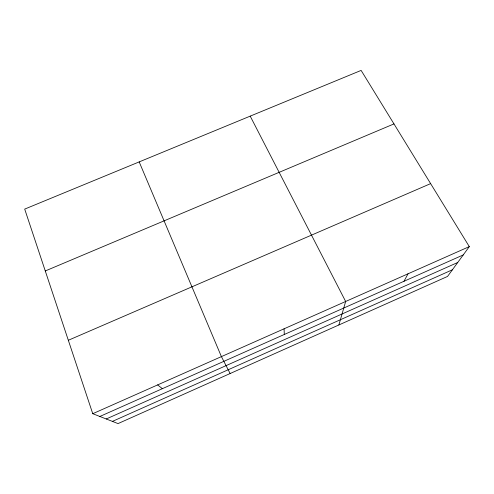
<?xml version="1.0" encoding="UTF-8"?>
<svg xmlns="http://www.w3.org/2000/svg" width="494" height="494" viewBox="0 0 494 494"><rect width="100%" height="100%" fill="white"/><g stroke="black" fill="none" stroke-linecap="round" stroke-linejoin="round"><path stroke-width="0.74" d="M338.878 324.966L345.658 301.482L250.205 116.133M404.006 281.265L408.019 273.812M469.3 246.617L447.558 276.43L118.029 423.593L92.755 413.7L24.7 209.098L361.126 70.407L469.3 246.617L92.755 413.7M112.422 421.394L452.405 269.78M99.837 416.473L463.236 254.935M106.247 418.98L457.722 262.487M68.326 340.273L430.632 183.626M45.275 270.959L393.971 123.914M157.642 384.906L162.365 388.673M230.136 373.526L221.405 356.612L139.185 161.902M284.069 328.813L284.303 334.475"/></g></svg>
